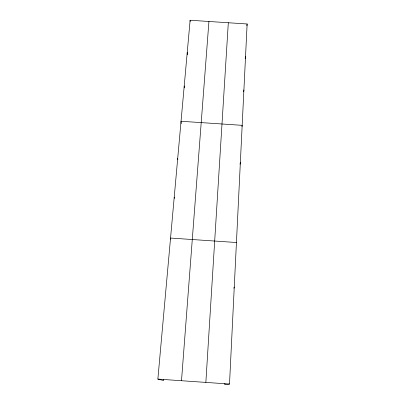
<?xml version="1.0" encoding="UTF-8"?>
<svg xmlns="http://www.w3.org/2000/svg" width="405" height="405" viewBox="0 0 405 405"><rect width="100%" height="100%" fill="white"/><g stroke="black" fill="none" stroke-linecap="round" stroke-linejoin="round"><path stroke-width="0.61" d="M224.851 383.489L224.785 384.75L229.513 384.041L247.131 23.976L190.127 20.25L157.869 379.09L163.569 380.518L163.676 379.262M205.856 382.406L228.314 22.746M181.501 380.725L208.929 21.48M246.883 25.793L247.131 23.976M245.207 58.583L245.552 56.204M243.618 91.788L243.901 89.956M241.972 126.502L242.17 125.332L181.045 121.272L181.187 123.647M240.018 164.227L240.352 162.461M233.837 288.228L234.257 287.089M236.439 242.514L170.546 238.054L170.748 239.203M157.869 379.09L229.513 384.041M174.221 197.154L174.363 198.344M177.719 158.274L177.82 159.474M184.214 86.012L184.29 87.865M187.237 52.377L187.307 54.776M190.127 20.25L190.148 21.475"/></g></svg>
